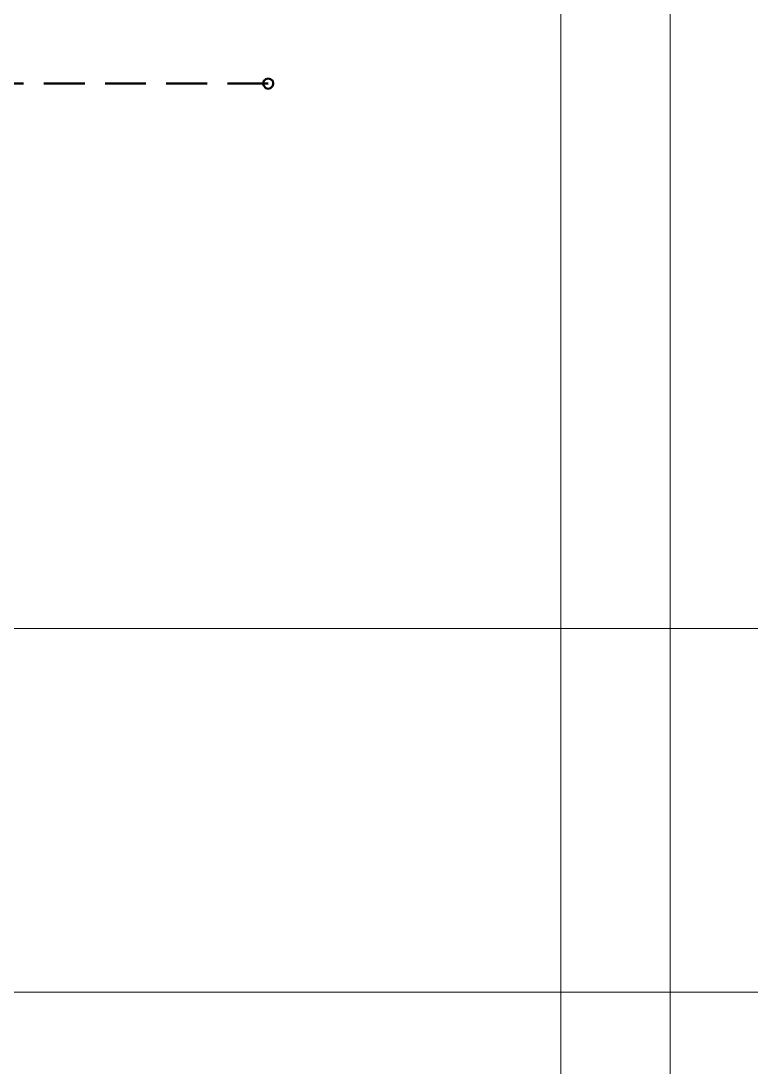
# Model space of a CAD drawing. Header units: metres. Extents: x -4.5 to 35.1, y -3.6 to 25.4.
# Drawn here: x 10.41 to 14, y 15.13 to 20.27 of the extents above; entities that cross this region are included whole.
import ezdxf

# ---------------------------------------------------------------- set-up
doc = ezdxf.new("R2010")
doc.units = ezdxf.units.M
doc.linetypes.add('VERDECKT2_S2', pattern=[0.27, 0.2, -0.07])
doc.layers.add('New_A Stramien', color=7, linetype='Continuous', lineweight=13)
doc.layers.add('Standard', color=7, linetype='Continuous', lineweight=25)

msp = doc.modelspace()

# ---------------------------------------------------------------- linework, layer by layer
at = {"layer": 'New_A Stramien', "color": 252, "linetype": 'Continuous', "lineweight": 13}
for p, q in [((13.6, -1.8), (13.6, 23.46)), ((13.6, -1.8), (13.6, 23.46)), ((-2.89, 15.5), (25.9, 15.5)), ((-2.89, 15.5), (25.9, 15.5))]:
    msp.add_line(p, q, dxfattribs=at)
at = {"layer": 'Standard', "color": 252, "linetype": 'Continuous', "lineweight": 13}
for p, q in [((13.0633, -3.2638), (13.0633, 25.0491)), ((13.0633, -3.2638), (13.0633, 25.0491)), ((-4.1221, 17.284), (26.8317, 17.284)), ((-4.1221, 17.284), (26.8317, 17.284)), ((-4.1221, 17.284), (26.8317, 17.284))]:
    msp.add_line(p, q, dxfattribs=at)
at = {"layer": 'Standard', "color": 32, "linetype": 'VERDECKT2_S2', "lineweight": 50}
for p, q in [((11.6148, 19.9797), (11.6066, 19.9715)), ((11.627, 19.9837), (11.6148, 19.9797)), ((11.6392, 19.9797), (11.627, 19.9837)), ((11.6494, 19.9715), (11.6392, 19.9797)), ((11.627, 19.9593), (9.2555, 19.9593)), ((11.6066, 19.9715), (11.6025, 19.9593)), ((11.6025, 19.9593), (11.6066, 19.947)), ((11.6066, 19.947), (11.6148, 19.9368)), ((11.6148, 19.9368), (11.627, 19.9327)), ((11.627, 19.9327), (11.6392, 19.9368)), ((11.6392, 19.9368), (11.6494, 19.947)), ((11.6515, 19.9593), (11.6494, 19.9715)), ((11.6494, 19.947), (11.6515, 19.9593))]:
    msp.add_line(p, q, dxfattribs=at)

doc.saveas('drawing.dxf')
